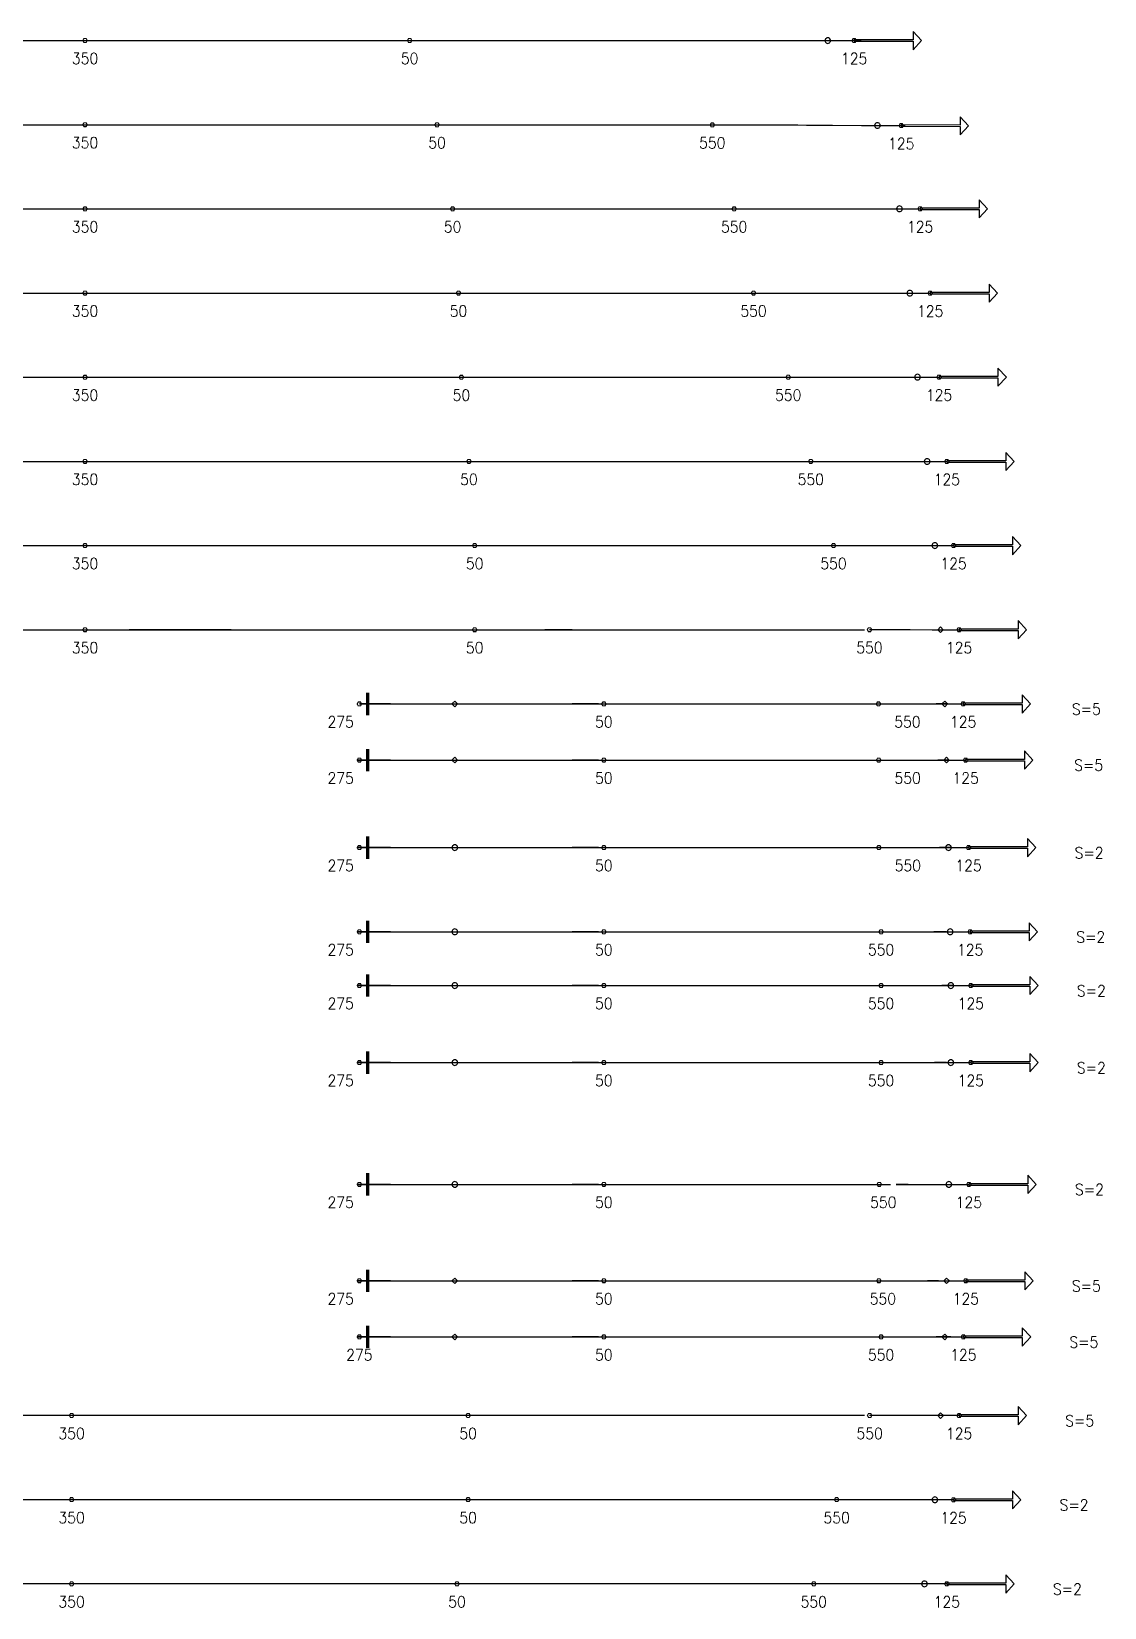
# Model space of a CAD drawing. Header units: millimetres. Extents: x -179076 to 493302, y -18667 to 80932.
# Drawn here: x 324156 to 343281, y 47579 to 75660 of the extents above; entities that cross this region are included whole.
import ezdxf

# ---------------------------------------------------------------- set-up
doc = ezdxf.new("R2010")
doc.units = ezdxf.units.MM
doc.layers.add('Current_plane_Tendon', color=7, linetype='Continuous', true_color=0xab0000)
doc.styles.get("Standard").update_dxf_attribs({"font": 'arial.ttf'})

# ---------------------------------------------------------------- blocks, each defined once
blk = doc.blocks.new('fdsfsdfdsf')
at = {"layer": 'Current_plane_Tendon', "color": 14, "linetype": 'Continuous', "true_color": 0xab0000}
for points, elevation in [([(469526, 334290), (470576, 334290), (470576, 334140), (470726, 334302), (470576, 334464), (470576, 334314), (469526, 334314)], 64), ([(469104, 334302), (469102, 334317), (469095, 334331), (469084, 334342), (469070, 334349), (469054, 334352), (469039, 334349), (469025, 334342), (469014, 334331), (469007, 334317), (469004, 334302), (469007, 334286), (469014, 334273), (469025, 334261), (469039, 334254), (469054, 334252), (469070, 334254), (469084, 334261), (469095, 334273), (469102, 334286), (469104, 334302)], 189), ([(469989, 332789), (469987, 332805), (469980, 332819), (469969, 332830), (469955, 332837), (469939, 332839), (469924, 332837), (469910, 332830), (469899, 332819), (469892, 332805), (469889, 332789), (469892, 332774), (469899, 332760), (469910, 332749), (469924, 332742), (469939, 332739), (469955, 332742), (469969, 332749), (469980, 332760), (469987, 332774), (469989, 332789)], 186), ([(470366, 332775), (471416, 332771), (471415, 332621), (471566, 332782), (471417, 332945), (471416, 332795), (470366, 332799)], 61), ([(470702, 331293), (471752, 331293), (471752, 331143), (471902, 331305), (471752, 331467), (471752, 331317), (470702, 331317)], 59), ([(470383, 331305), (470381, 331320), (470373, 331334), (470362, 331345), (470348, 331352), (470333, 331355), (470318, 331352), (470304, 331345), (470293, 331334), (470285, 331320), (470283, 331305), (470285, 331289), (470293, 331275), (470304, 331264), (470318, 331257), (470333, 331255), (470348, 331257), (470362, 331264), (470373, 331275), (470381, 331289), (470383, 331305)], 184), ([(470881, 329790), (471931, 329790), (471931, 329640), (472081, 329802), (471931, 329964), (471931, 329814), (470881, 329814)], 58), ([(470568, 329802), (470565, 329817), (470558, 329831), (470547, 329842), (470533, 329849), (470518, 329852), (470502, 329849), (470488, 329842), (470477, 329831), (470470, 329817), (470468, 329802), (470470, 329786), (470477, 329772), (470488, 329761), (470502, 329754), (470518, 329752), (470533, 329754), (470547, 329761), (470558, 329772), (470565, 329786), (470568, 329802)], 183), ([(470705, 328306), (470702, 328322), (470695, 328336), (470684, 328347), (470670, 328354), (470655, 328356), (470639, 328354), (470625, 328347), (470614, 328336), (470607, 328322), (470605, 328306), (470607, 328291), (470614, 328277), (470625, 328266), (470639, 328259), (470655, 328256), (470670, 328259), (470684, 328266), (470695, 328277), (470702, 328291), (470705, 328306)], 305), ([(471039, 328294), (472089, 328294), (472089, 328144), (472239, 328306), (472089, 328468), (472089, 328318), (471039, 328318)], 180), ([(471178, 326790), (472228, 326790), (472228, 326640), (472378, 326802), (472228, 326964), (472228, 326814), (471178, 326814)], 58), ([(470875, 326802), (470873, 326817), (470866, 326831), (470855, 326842), (470841, 326849), (470825, 326852), (470810, 326849), (470796, 326842), (470785, 326831), (470778, 326817), (470775, 326802), (470778, 326786), (470785, 326772), (470796, 326761), (470810, 326754), (470825, 326752), (470841, 326754), (470855, 326761), (470866, 326772), (470873, 326786), (470875, 326802)], 183), ([(471016, 325304), (471013, 325319), (471006, 325333), (470995, 325344), (470981, 325351), (470966, 325354), (470950, 325351), (470936, 325344), (470925, 325333), (470918, 325319), (470916, 325304), (470918, 325288), (470925, 325274), (470936, 325263), (470950, 325256), (470966, 325254), (470981, 325256), (470995, 325263), (471006, 325274), (471013, 325288), (471016, 325304)], 182), ([(471297, 325292), (472347, 325292), (472347, 325142), (472497, 325304), (472347, 325466), (472347, 325316), (471297, 325316)], 57), ([(471115, 323805), (471065, 323855), (471015, 323805), (471065, 323755), (471115, 323805)], 305), ([(471397, 323793), (472447, 323793), (472447, 323643), (472597, 323805), (472447, 323967), (472447, 323817), (471397, 323817)], 180), ([(462457, 322482), (462407, 322532), (462357, 322482), (462407, 322432), (462457, 322482)], 180), ([(471190, 322482), (471140, 322532), (471090, 322482), (471140, 322432), (471190, 322482)], 185), ([(471469, 322470), (472519, 322470), (472519, 322320), (472669, 322482), (472519, 322644), (472519, 322494), (471469, 322494)], 60), ([(471513, 321470), (472563, 321470), (472563, 321320), (472713, 321482), (472563, 321644), (472563, 321494), (471513, 321494)], 60), ([(462457, 321482), (462407, 321532), (462357, 321482), (462407, 321432), (462457, 321482)], 180), ([(471222, 321482), (471172, 321532), (471122, 321482), (471172, 321432), (471222, 321482)], 185), ([(462457, 319922), (462454, 319937), (462447, 319951), (462436, 319962), (462422, 319969), (462407, 319972), (462391, 319969), (462378, 319962), (462366, 319951), (462359, 319937), (462357, 319922), (462359, 319906), (462366, 319892), (462378, 319881), (462391, 319874), (462407, 319872), (462422, 319874), (462436, 319881), (462447, 319892), (462454, 319906), (462457, 319922)], 180), ([(471258, 319922), (471256, 319937), (471249, 319951), (471238, 319962), (471224, 319969), (471208, 319972), (471193, 319969), (471179, 319962), (471168, 319951), (471161, 319937), (471158, 319922), (471161, 319906), (471168, 319893), (471179, 319881), (471193, 319874), (471208, 319872), (471224, 319874), (471238, 319881), (471249, 319893), (471256, 319906), (471258, 319922)], 180), ([(471565, 319910), (472615, 319910), (472615, 319760), (472765, 319922), (472615, 320084), (472615, 319934), (471565, 319934)], 55), ([(462457, 318422), (462454, 318437), (462447, 318451), (462436, 318462), (462422, 318469), (462407, 318472), (462391, 318469), (462378, 318462), (462366, 318451), (462359, 318437), (462357, 318422), (462359, 318406), (462366, 318392), (462378, 318381), (462391, 318374), (462407, 318372), (462422, 318374), (462436, 318381), (462447, 318392), (462454, 318406), (462457, 318422)], 180), ([(471287, 318422), (471284, 318437), (471277, 318451), (471266, 318462), (471252, 318469), (471237, 318472), (471221, 318469), (471207, 318462), (471196, 318451), (471189, 318437), (471187, 318422), (471189, 318406), (471196, 318392), (471207, 318381), (471221, 318374), (471237, 318372), (471252, 318374), (471266, 318381), (471277, 318392), (471284, 318406), (471287, 318422)], 180), ([(471594, 318410), (472644, 318410), (472644, 318260), (472794, 318422), (472644, 318584), (472644, 318434), (471594, 318434)], 55), ([(471605, 317452), (472655, 317452), (472655, 317302), (472805, 317464), (472655, 317626), (472655, 317476), (471605, 317476)], 55), ([(462457, 317464), (462454, 317479), (462447, 317493), (462436, 317504), (462422, 317511), (462407, 317514), (462391, 317511), (462378, 317504), (462366, 317493), (462359, 317479), (462357, 317464), (462359, 317448), (462366, 317434), (462378, 317423), (462391, 317416), (462407, 317414), (462422, 317416), (462436, 317423), (462447, 317434), (462454, 317448), (462457, 317464)], 180), ([(471298, 317464), (471296, 317479), (471289, 317493), (471277, 317504), (471264, 317511), (471248, 317514), (471233, 317511), (471219, 317504), (471208, 317493), (471201, 317479), (471198, 317464), (471201, 317448), (471208, 317434), (471219, 317423), (471233, 317416), (471248, 317414), (471264, 317416), (471277, 317423), (471289, 317434), (471296, 317448), (471298, 317464)], 180), ([(471605, 316079), (472655, 316079), (472655, 315929), (472805, 316091), (472655, 316253), (472655, 316103), (471605, 316103)], 55), ([(462457, 316091), (462454, 316106), (462447, 316120), (462436, 316131), (462422, 316138), (462407, 316141), (462391, 316138), (462378, 316131), (462366, 316120), (462359, 316106), (462357, 316091), (462359, 316075), (462366, 316062), (462378, 316050), (462391, 316043), (462407, 316041), (462422, 316043), (462436, 316050), (462447, 316062), (462454, 316075), (462457, 316091)], 180), ([(471298, 316091), (471295, 316106), (471288, 316120), (471277, 316131), (471263, 316138), (471248, 316141), (471232, 316138), (471218, 316131), (471207, 316120), (471200, 316106), (471198, 316091), (471200, 316075), (471207, 316062), (471218, 316050), (471232, 316043), (471248, 316041), (471263, 316043), (471277, 316050), (471288, 316062), (471295, 316075), (471298, 316091)], 180), ([(462457, 313922), (462454, 313937), (462447, 313951), (462436, 313962), (462422, 313969), (462407, 313972), (462391, 313969), (462378, 313962), (462366, 313951), (462359, 313937), (462357, 313922), (462359, 313906), (462366, 313892), (462378, 313881), (462391, 313874), (462407, 313872), (462422, 313874), (462436, 313881), (462447, 313892), (462454, 313906), (462457, 313922)], 180), ([(471264, 313922), (471262, 313937), (471255, 313951), (471244, 313962), (471230, 313969), (471214, 313972), (471199, 313969), (471185, 313962), (471174, 313951), (471167, 313937), (471164, 313922), (471167, 313906), (471174, 313892), (471185, 313881), (471199, 313874), (471214, 313872), (471230, 313874), (471244, 313881), (471255, 313892), (471262, 313906), (471264, 313922)], 183), ([(471571, 313910), (472621, 313910), (472621, 313760), (472771, 313922), (472621, 314084), (472621, 313934), (471571, 313934)], 58), ([(471516, 312191), (472566, 312191), (472566, 312041), (472716, 312203), (472566, 312365), (472566, 312215), (471516, 312215)], 75), ([(462457, 312203), (462407, 312253), (462357, 312203), (462407, 312153), (462457, 312203)], 180), ([(471223, 312203), (471173, 312253), (471123, 312203), (471173, 312153), (471223, 312203)], 200), ([(462457, 311203), (462407, 311253), (462357, 311203), (462407, 311153), (462457, 311203)], 180), ([(471190, 311203), (471140, 311253), (471090, 311203), (471140, 311153), (471190, 311203)], 180), ([(471472, 311191), (472522, 311191), (472522, 311041), (472672, 311203), (472522, 311365), (472522, 311215), (471472, 311215)], 55), ([(471116, 309801), (471066, 309851), (471016, 309801), (471066, 309751), (471116, 309801)], 305), ([(471397, 309789), (472447, 309789), (472447, 309639), (472597, 309801), (472447, 309963), (472447, 309813), (471397, 309813)], 180), ([(471016, 308301), (471014, 308317), (471007, 308331), (470996, 308342), (470982, 308349), (470966, 308351), (470951, 308349), (470937, 308342), (470926, 308331), (470919, 308317), (470916, 308301), (470919, 308286), (470926, 308272), (470937, 308261), (470951, 308254), (470966, 308251), (470982, 308254), (470996, 308261), (471007, 308272), (471014, 308286), (471016, 308301)], 182), ([(471297, 308289), (472347, 308289), (472347, 308139), (472497, 308301), (472347, 308463), (472347, 308313), (471297, 308313)], 57), ([(471178, 306790), (472228, 306790), (472228, 306640), (472378, 306802), (472228, 306964), (472228, 306814), (471178, 306814)], 58), ([(470828, 306802), (470826, 306818), (470819, 306832), (470807, 306843), (470794, 306850), (470778, 306852), (470763, 306850), (470749, 306843), (470738, 306832), (470731, 306818), (470728, 306802), (470731, 306787), (470738, 306773), (470749, 306762), (470763, 306755), (470778, 306752), (470794, 306755), (470807, 306762), (470819, 306773), (470826, 306787), (470828, 306802)], 183)]:
    blk.add_lwpolyline(points, close=True, dxfattribs=dict(at, elevation=elevation))
for points, elevation in [([(455857, 334304, 20, 20, 0), (455837, 334338, 20, 20, 0), (455797, 334338, 20, 20, 0), (455777, 334304, 20, 20, 0), (455797, 334269, 20, 20, 0), (455837, 334269, 20, 20, 0)], 130), ([(461643, 334304, 20, 20, 0), (461623, 334338, 20, 20, 0), (461583, 334338, 20, 20, 0), (461563, 334304, 20, 20, 0), (461583, 334269, 20, 20, 0), (461623, 334269, 20, 20, 0)], -20), ([(469566, 334302, 20, 20, 0), (469546, 334337, 20, 20, 0), (469506, 334337, 20, 20, 0), (469486, 334302, 20, 20, 0), (469506, 334267, 20, 20, 0), (469546, 334267, 20, 20, 0)], 64), ([(455857, 332804, 20, 20, 0), (455837, 332838, 20, 20, 0), (455797, 332838, 20, 20, 0), (455777, 332804, 20, 20, 0), (455797, 332769, 20, 20, 0), (455837, 332769, 20, 20, 0)], 130), ([(462131, 332802, 20, 20, 0), (462111, 332836, 20, 20, 0), (462071, 332836, 20, 20, 0), (462051, 332802, 20, 20, 0), (462071, 332767, 20, 20, 0), (462111, 332767, 20, 20, 0)], -20), ([(467038, 332799, 20, 20, 0), (467018, 332834, 20, 20, 0), (466978, 332834, 20, 20, 0), (466958, 332799, 20, 20, 0), (466978, 332765, 20, 20, 0), (467018, 332765, 20, 20, 0)], 130), ([(470406, 332787, 20, 20, 0), (470386, 332822, 20, 20, 0), (470346, 332822, 20, 20, 0), (470326, 332787, 20, 20, 0), (470346, 332753, 20, 20, 0), (470386, 332753, 20, 20, 0)], 61), ([(455857, 331304, 20, 20, 0), (455837, 331338, 20, 20, 0), (455797, 331338, 20, 20, 0), (455777, 331304, 20, 20, 0), (455797, 331269, 20, 20, 0), (455837, 331269, 20, 20, 0)], 130), ([(462409, 331304, 20, 20, 0), (462389, 331338, 20, 20, 0), (462349, 331338, 20, 20, 0), (462329, 331304, 20, 20, 0), (462349, 331269, 20, 20, 0), (462389, 331269, 20, 20, 0)], -20), ([(467427, 331304, 20, 20, 0), (467407, 331338, 20, 20, 0), (467367, 331338, 20, 20, 0), (467347, 331304, 20, 20, 0), (467367, 331269, 20, 20, 0), (467407, 331269, 20, 20, 0)], 134), ([(470742, 331305, 20, 20, 0), (470722, 331339, 20, 20, 0), (470682, 331339, 20, 20, 0), (470662, 331305, 20, 20, 0), (470682, 331270, 20, 20, 0), (470722, 331270, 20, 20, 0)], 59), ([(455857, 329804, 20, 20, 0), (455837, 329838, 20, 20, 0), (455797, 329838, 20, 20, 0), (455777, 329804, 20, 20, 0), (455797, 329769, 20, 20, 0), (455837, 329769, 20, 20, 0)], 130), ([(462514, 329804, 20, 20, 0), (462494, 329838, 20, 20, 0), (462454, 329838, 20, 20, 0), (462434, 329804, 20, 20, 0), (462454, 329769, 20, 20, 0), (462494, 329769, 20, 20, 0)], -20), ([(467772, 329804, 20, 20, 0), (467752, 329838, 20, 20, 0), (467712, 329838, 20, 20, 0), (467692, 329804, 20, 20, 0), (467712, 329769, 20, 20, 0), (467752, 329769, 20, 20, 0)], 133), ([(470921, 329802, 20, 20, 0), (470901, 329836, 20, 20, 0), (470861, 329836, 20, 20, 0), (470841, 329802, 20, 20, 0), (470861, 329767, 20, 20, 0), (470901, 329767, 20, 20, 0)], 58), ([(455857, 328304, 20, 20, 0), (455837, 328338, 20, 20, 0), (455797, 328338, 20, 20, 0), (455777, 328304, 20, 20, 0), (455797, 328269, 20, 20, 0), (455837, 328269, 20, 20, 0)], 130), ([(462565, 328304, 20, 20, 0), (462545, 328338, 20, 20, 0), (462505, 328338, 20, 20, 0), (462485, 328304, 20, 20, 0), (462505, 328269, 20, 20, 0), (462545, 328269, 20, 20, 0)], -20), ([(468391, 328305, 20, 20, 0), (468371, 328339, 20, 20, 0), (468331, 328339, 20, 20, 0), (468311, 328305, 20, 20, 0), (468331, 328270, 20, 20, 0), (468371, 328270, 20, 20, 0)], 255), ([(471079, 328306, 20, 20, 0), (471059, 328341, 20, 20, 0), (471019, 328341, 20, 20, 0), (470999, 328306, 20, 20, 0), (471019, 328272, 20, 20, 0), (471059, 328272, 20, 20, 0)], 180), ([(455857, 326804, 20, 20, 0), (455837, 326838, 20, 20, 0), (455797, 326838, 20, 20, 0), (455777, 326804, 20, 20, 0), (455797, 326769, 20, 20, 0), (455837, 326769, 20, 20, 0)], 130), ([(462700, 326804, 20, 20, 0), (462680, 326838, 20, 20, 0), (462640, 326838, 20, 20, 0), (462620, 326804, 20, 20, 0), (462640, 326769, 20, 20, 0), (462680, 326769, 20, 20, 0)], -20), ([(468793, 326804, 20, 20, 0), (468773, 326838, 20, 20, 0), (468733, 326838, 20, 20, 0), (468713, 326804, 20, 20, 0), (468733, 326769, 20, 20, 0), (468773, 326769, 20, 20, 0)], 133), ([(471218, 326802, 20, 20, 0), (471198, 326836, 20, 20, 0), (471158, 326836, 20, 20, 0), (471138, 326802, 20, 20, 0), (471158, 326767, 20, 20, 0), (471198, 326767, 20, 20, 0)], 58), ([(455857, 325304, 20, 20, 0), (455837, 325338, 20, 20, 0), (455797, 325338, 20, 20, 0), (455777, 325304, 20, 20, 0), (455797, 325269, 20, 20, 0), (455837, 325269, 20, 20, 0)], 130), ([(462802, 325304, 20, 20, 0), (462782, 325338, 20, 20, 0), (462742, 325338, 20, 20, 0), (462722, 325304, 20, 20, 0), (462742, 325269, 20, 20, 0), (462782, 325269, 20, 20, 0)], -20), ([(469198, 325304, 20, 20, 0), (469178, 325338, 20, 20, 0), (469138, 325338, 20, 20, 0), (469118, 325304, 20, 20, 0), (469138, 325269, 20, 20, 0), (469178, 325269, 20, 20, 0)], 132), ([(471337, 325304, 20, 20, 0), (471317, 325338, 20, 20, 0), (471277, 325338, 20, 20, 0), (471257, 325304, 20, 20, 0), (471277, 325269, 20, 20, 0), (471317, 325269, 20, 20, 0)], 57), ([(455857, 323804, 20, 20, 0), (455837, 323838, 20, 20, 0), (455797, 323838, 20, 20, 0), (455777, 323804, 20, 20, 0), (455797, 323769, 20, 20, 0), (455837, 323769, 20, 20, 0)], 130), ([(462802, 323804, 20, 20, 0), (462782, 323838, 20, 20, 0), (462742, 323838, 20, 20, 0), (462722, 323804, 20, 20, 0), (462742, 323769, 20, 20, 0), (462782, 323769, 20, 20, 0)], -20), ([(469839, 323806, 20, 20, 0), (469819, 323840, 20, 20, 0), (469779, 323840, 20, 20, 0), (469759, 323806, 20, 20, 0), (469779, 323771, 20, 20, 0), (469819, 323771, 20, 20, 0)], 255), ([(471437, 323805, 20, 20, 0), (471417, 323840, 20, 20, 0), (471377, 323840, 20, 20, 0), (471357, 323805, 20, 20, 0), (471377, 323771, 20, 20, 0), (471417, 323771, 20, 20, 0)], 180), ([(460747, 322482, 20, 20, 0), (460727, 322517, 20, 20, 0), (460687, 322517, 20, 20, 0), (460667, 322482, 20, 20, 0), (460687, 322447, 20, 20, 0), (460727, 322447, 20, 20, 0)], 55), ([(465105, 322482, 20, 20, 0), (465085, 322517, 20, 20, 0), (465045, 322517, 20, 20, 0), (465025, 322482, 20, 20, 0), (465045, 322447, 20, 20, 0), (465085, 322447, 20, 20, 0)], -170), ([(469999, 322482, 20, 20, 0), (469979, 322517, 20, 20, 0), (469939, 322517, 20, 20, 0), (469919, 322482, 20, 20, 0), (469939, 322447, 20, 20, 0), (469979, 322447, 20, 20, 0)], 135), ([(471509, 322482, 20, 20, 0), (471489, 322517, 20, 20, 0), (471449, 322517, 20, 20, 0), (471429, 322482, 20, 20, 0), (471449, 322447, 20, 20, 0), (471489, 322447, 20, 20, 0)], 60), ([(460747, 321482, 20, 20, 0), (460727, 321517, 20, 20, 0), (460687, 321517, 20, 20, 0), (460667, 321482, 20, 20, 0), (460687, 321447, 20, 20, 0), (460727, 321447, 20, 20, 0)], 55), ([(465105, 321482, 20, 20, 0), (465085, 321517, 20, 20, 0), (465045, 321517, 20, 20, 0), (465025, 321482, 20, 20, 0), (465045, 321447, 20, 20, 0), (465085, 321447, 20, 20, 0)], -20), ([(470003, 321482, 20, 20, 0), (469983, 321517, 20, 20, 0), (469943, 321517, 20, 20, 0), (469923, 321482, 20, 20, 0), (469943, 321447, 20, 20, 0), (469983, 321447, 20, 20, 0)], 135), ([(471553, 321482, 20, 20, 0), (471533, 321517, 20, 20, 0), (471493, 321517, 20, 20, 0), (471473, 321482, 20, 20, 0), (471493, 321447, 20, 20, 0), (471533, 321447, 20, 20, 0)], 60), ([(460747, 319922, 20, 20, 0), (460727, 319956, 20, 20, 0), (460687, 319956, 20, 20, 0), (460667, 319922, 20, 20, 0), (460687, 319887, 20, 20, 0), (460727, 319887, 20, 20, 0)], 55), ([(465105, 319922, 20, 20, 0), (465085, 319956, 20, 20, 0), (465045, 319956, 20, 20, 0), (465025, 319922, 20, 20, 0), (465045, 319887, 20, 20, 0), (465085, 319887, 20, 20, 0)], -20), ([(470006, 319922, 20, 20, 0), (469986, 319957, 20, 20, 0), (469946, 319957, 20, 20, 0), (469926, 319922, 20, 20, 0), (469946, 319887, 20, 20, 0), (469986, 319887, 20, 20, 0)], 130), ([(471605, 319922, 20, 20, 0), (471585, 319957, 20, 20, 0), (471545, 319957, 20, 20, 0), (471525, 319922, 20, 20, 0), (471545, 319887, 20, 20, 0), (471585, 319887, 20, 20, 0)], 55), ([(460747, 318422, 20, 20, 0), (460727, 318456, 20, 20, 0), (460687, 318456, 20, 20, 0), (460667, 318422, 20, 20, 0), (460687, 318387, 20, 20, 0), (460727, 318387, 20, 20, 0)], 55), ([(465105, 318422, 20, 20, 0), (465085, 318456, 20, 20, 0), (465045, 318456, 20, 20, 0), (465025, 318422, 20, 20, 0), (465045, 318387, 20, 20, 0), (465085, 318387, 20, 20, 0)], -20), ([(470046, 318422, 20, 20, 0), (470026, 318456, 20, 20, 0), (469986, 318456, 20, 20, 0), (469966, 318422, 20, 20, 0), (469986, 318387, 20, 20, 0), (470026, 318387, 20, 20, 0)], 130), ([(471634, 318422, 20, 20, 0), (471614, 318456, 20, 20, 0), (471574, 318456, 20, 20, 0), (471554, 318422, 20, 20, 0), (471574, 318387, 20, 20, 0), (471614, 318387, 20, 20, 0)], 55), ([(460747, 317464, 20, 20, 0), (460727, 317498, 20, 20, 0), (460687, 317498, 20, 20, 0), (460667, 317464, 20, 20, 0), (460687, 317429, 20, 20, 0), (460727, 317429, 20, 20, 0)], 55), ([(465105, 317464, 20, 20, 0), (465085, 317498, 20, 20, 0), (465045, 317498, 20, 20, 0), (465025, 317464, 20, 20, 0), (465045, 317429, 20, 20, 0), (465085, 317429, 20, 20, 0)], -20), ([(470046, 317464, 20, 20, 0), (470026, 317498, 20, 20, 0), (469986, 317498, 20, 20, 0), (469966, 317464, 20, 20, 0), (469986, 317429, 20, 20, 0), (470026, 317429, 20, 20, 0)], 130), ([(471645, 317464, 20, 20, 0), (471625, 317498, 20, 20, 0), (471585, 317498, 20, 20, 0), (471565, 317464, 20, 20, 0), (471585, 317429, 20, 20, 0), (471625, 317429, 20, 20, 0)], 55), ([(460747, 316091, 20, 20, 0), (460727, 316126, 20, 20, 0), (460687, 316126, 20, 20, 0), (460667, 316091, 20, 20, 0), (460687, 316056, 20, 20, 0), (460727, 316056, 20, 20, 0)], 55), ([(465105, 316091, 20, 20, 0), (465085, 316126, 20, 20, 0), (465045, 316126, 20, 20, 0), (465025, 316091, 20, 20, 0), (465045, 316056, 20, 20, 0), (465085, 316056, 20, 20, 0)], -20), ([(470046, 316091, 20, 20, 0), (470026, 316126, 20, 20, 0), (469986, 316126, 20, 20, 0), (469966, 316091, 20, 20, 0), (469986, 316056, 20, 20, 0), (470026, 316056, 20, 20, 0)], 130), ([(471645, 316091, 20, 20, 0), (471625, 316126, 20, 20, 0), (471585, 316126, 20, 20, 0), (471565, 316091, 20, 20, 0), (471585, 316056, 20, 20, 0), (471625, 316056, 20, 20, 0)], 55), ([(460747, 313922, 20, 20, 0), (460727, 313956, 20, 20, 0), (460687, 313956, 20, 20, 0), (460667, 313922, 20, 20, 0), (460687, 313887, 20, 20, 0), (460727, 313887, 20, 20, 0)], 55), ([(465105, 313922, 20, 20, 0), (465085, 313956, 20, 20, 0), (465045, 313956, 20, 20, 0), (465025, 313922, 20, 20, 0), (465045, 313887, 20, 20, 0), (465085, 313887, 20, 20, 0)], -20), ([(470013, 313922, 20, 20, 0), (469993, 313956, 20, 20, 0), (469953, 313956, 20, 20, 0), (469933, 313922, 20, 20, 0), (469953, 313887, 20, 20, 0), (469993, 313887, 20, 20, 0)], 133), ([(471611, 313922, 20, 20, 0), (471591, 313956, 20, 20, 0), (471551, 313956, 20, 20, 0), (471531, 313922, 20, 20, 0), (471551, 313887, 20, 20, 0), (471591, 313887, 20, 20, 0)], 58), ([(460747, 312203, 20, 20, 0), (460727, 312238, 20, 20, 0), (460687, 312238, 20, 20, 0), (460667, 312203, 20, 20, 0), (460687, 312169, 20, 20, 0), (460727, 312169, 20, 20, 0)], 55), ([(465105, 312203, 20, 20, 0), (465085, 312238, 20, 20, 0), (465045, 312238, 20, 20, 0), (465025, 312203, 20, 20, 0), (465045, 312169, 20, 20, 0), (465085, 312169, 20, 20, 0)], -20), ([(470006, 312203, 20, 20, 0), (469986, 312238, 20, 20, 0), (469946, 312238, 20, 20, 0), (469926, 312203, 20, 20, 0), (469946, 312169, 20, 20, 0), (469986, 312169, 20, 20, 0)], 150), ([(471556, 312203, 20, 20, 0), (471536, 312238, 20, 20, 0), (471496, 312238, 20, 20, 0), (471476, 312203, 20, 20, 0), (471496, 312169, 20, 20, 0), (471536, 312169, 20, 20, 0)], 75), ([(460747, 311203, 20, 20, 0), (460727, 311238, 20, 20, 0), (460687, 311238, 20, 20, 0), (460667, 311203, 20, 20, 0), (460687, 311169, 20, 20, 0), (460727, 311169, 20, 20, 0)], 55), ([(465105, 311203, 20, 20, 0), (465085, 311238, 20, 20, 0), (465045, 311238, 20, 20, 0), (465025, 311203, 20, 20, 0), (465045, 311169, 20, 20, 0), (465085, 311169, 20, 20, 0)], -20), ([(470046, 311203, 20, 20, 0), (470026, 311238, 20, 20, 0), (469986, 311238, 20, 20, 0), (469966, 311203, 20, 20, 0), (469986, 311169, 20, 20, 0), (470026, 311169, 20, 20, 0)], 130), ([(471512, 311203, 20, 20, 0), (471492, 311238, 20, 20, 0), (471452, 311238, 20, 20, 0), (471432, 311203, 20, 20, 0), (471452, 311169, 20, 20, 0), (471492, 311169, 20, 20, 0)], 55), ([(455618, 309803, 20, 20, 0), (455598, 309838, 20, 20, 0), (455558, 309838, 20, 20, 0), (455538, 309803, 20, 20, 0), (455558, 309769, 20, 20, 0), (455598, 309769, 20, 20, 0)], 130), ([(462685, 309803, 20, 20, 0), (462665, 309838, 20, 20, 0), (462625, 309838, 20, 20, 0), (462605, 309803, 20, 20, 0), (462625, 309769, 20, 20, 0), (462665, 309769, 20, 20, 0)], -20), ([(469842, 309803, 20, 20, 0), (469822, 309838, 20, 20, 0), (469782, 309838, 20, 20, 0), (469762, 309803, 20, 20, 0), (469782, 309769, 20, 20, 0), (469822, 309769, 20, 20, 0)], 255), ([(471437, 309801, 20, 20, 0), (471417, 309836, 20, 20, 0), (471377, 309836, 20, 20, 0), (471357, 309801, 20, 20, 0), (471377, 309767, 20, 20, 0), (471417, 309767, 20, 20, 0)], 180), ([(455618, 308303, 20, 20, 0), (455598, 308338, 20, 20, 0), (455558, 308338, 20, 20, 0), (455538, 308303, 20, 20, 0), (455558, 308269, 20, 20, 0), (455598, 308269, 20, 20, 0)], 130), ([(462685, 308303, 20, 20, 0), (462665, 308338, 20, 20, 0), (462625, 308338, 20, 20, 0), (462605, 308303, 20, 20, 0), (462625, 308269, 20, 20, 0), (462665, 308269, 20, 20, 0)], -20), ([(469254, 308303, 20, 20, 0), (469234, 308338, 20, 20, 0), (469194, 308338, 20, 20, 0), (469174, 308303, 20, 20, 0), (469194, 308269, 20, 20, 0), (469234, 308269, 20, 20, 0)], 132), ([(471337, 308301, 20, 20, 0), (471317, 308336, 20, 20, 0), (471277, 308336, 20, 20, 0), (471257, 308301, 20, 20, 0), (471277, 308266, 20, 20, 0), (471317, 308266, 20, 20, 0)], 57), ([(455618, 306803, 20, 20, 0), (455598, 306838, 20, 20, 0), (455558, 306838, 20, 20, 0), (455538, 306803, 20, 20, 0), (455558, 306769, 20, 20, 0), (455598, 306769, 20, 20, 0)], 130), ([(462487, 306803, 20, 20, 0), (462467, 306838, 20, 20, 0), (462427, 306838, 20, 20, 0), (462407, 306803, 20, 20, 0), (462427, 306769, 20, 20, 0), (462467, 306769, 20, 20, 0)], -20), ([(468846, 306803, 20, 20, 0), (468826, 306838, 20, 20, 0), (468786, 306838, 20, 20, 0), (468766, 306803, 20, 20, 0), (468786, 306769, 20, 20, 0), (468826, 306769, 20, 20, 0)], 133), ([(471218, 306802, 20, 20, 0), (471198, 306837, 20, 20, 0), (471158, 306837, 20, 20, 0), (471138, 306802, 20, 20, 0), (471158, 306768, 20, 20, 0), (471198, 306768, 20, 20, 0)], 58)]:
    blk.add_lwpolyline(points, format="xyseb", close=True, dxfattribs=dict(at, elevation=elevation))
at = {"layer": 'Current_plane_Tendon', "color": 14, "linetype": 'Continuous', "true_color": 0xab0000, "elevation": -116}
for points in [[(460857, 322682, 60, 60, 0), (460857, 322282, 60, 60, 0)], [(460857, 321682, 60, 60, 0), (460857, 321282, 60, 60, 0)], [(460857, 320122, 60, 60, 0), (460857, 319722, 60, 60, 0)], [(460857, 318622, 60, 60, 0), (460857, 318222, 60, 60, 0)], [(460857, 317664, 60, 60, 0), (460857, 317264, 60, 60, 0)], [(460857, 316291, 60, 60, 0), (460857, 315891, 60, 60, 0)], [(460857, 314122, 60, 60, 0), (460857, 313722, 60, 60, 0)], [(460857, 312403, 60, 60, 0), (460857, 312003, 60, 60, 0)], [(460857, 311403, 60, 60, 0), (460857, 311003, 60, 60, 0)]]:
    blk.add_lwpolyline(points, format="xyseb", dxfattribs=at)
at = {"layer": 'Current_plane_Tendon', "color": 14, "linetype": 'Continuous', "true_color": 0xab0000}
for points in [[(446782, 334304, 130), (447347, 334304, 125), (447911, 334304, 111), (448476, 334304, 88), (449041, 334304, 55), (449605, 334304, 22), (450170, 334304, -1), (450735, 334304, -15), (451300, 334304, -20), (451864, 334304, -15), (452429, 334304, -1), (452994, 334304, 22), (453558, 334304, 55), (454123, 334304, 88), (454688, 334304, 111), (455252, 334304, 125), (455817, 334304, 130)], [(455817, 334304, 130), (456540, 334304, 125), (457264, 334304, 111), (457987, 334304, 88), (458710, 334304, 55), (459433, 334304, 22), (460157, 334304, -1), (460880, 334304, -15), (461603, 334304, -20), (462327, 334304, -15), (463050, 334304, -1), (463773, 334304, 22), (464496, 334304, 55), (465220, 334304, 88), (465943, 334304, 111), (466666, 334304, 125), (467389, 334304, 130)], [(467389, 334304, 130), (467561, 334304, 129), (467732, 334304, 128), (467903, 334304, 124), (468449, 334302, 236), (468620, 334302, 230), (468792, 334302, 223), (468963, 334302, 215), (469134, 334302, 206), (469306, 334302, 195), (469477, 334302, 184), (469648, 334302, 171)], [(446782, 332804, 130), (447347, 332804, 125), (447911, 332804, 111), (448476, 332804, 88), (449041, 332804, 55), (449605, 332804, 22), (450170, 332804, -1), (450735, 332804, -15), (451300, 332804, -20), (451864, 332804, -15), (452429, 332804, -1), (452994, 332804, 22), (453558, 332804, 55), (454123, 332804, 88), (454688, 332804, 111), (455252, 332804, 125), (455817, 332804, 130)], [(455817, 332804, 130), (456601, 332803, 125), (457386, 332803, 111), (458170, 332803, 88), (458954, 332803, 55), (459738, 332802, 22), (460523, 332802, -1), (461307, 332802, -15), (462091, 332802, -20), (462875, 332801, -15), (463660, 332801, -1), (464444, 332801, 22), (465228, 332800, 55), (466012, 332800, 88), (466797, 332800, 111), (467581, 332800, 125), (468365, 332799, 130)], [(468365, 332799, 130), (468520, 332799, 129), (468676, 332798, 128), (468831, 332797, 124), (468986, 332797, 120), (469141, 332796, 115), (469659, 332790, 227), (469814, 332790, 219), (469969, 332789, 210), (470124, 332788, 199), (470280, 332788, 187), (470435, 332787, 174)], [(446782, 331304, 130), (447347, 331304, 125), (447911, 331304, 111), (448476, 331304, 88), (449041, 331304, 55), (449605, 331304, 22), (450170, 331304, -1), (450735, 331304, -15), (451300, 331304, -20), (451864, 331304, -15), (452429, 331304, -1), (452994, 331304, 22), (453558, 331304, 55), (454123, 331304, 88), (454688, 331304, 111), (455252, 331304, 125), (455817, 331304, 130)], [(455817, 331304, 130), (456636, 331304, 125), (457455, 331304, 111), (458274, 331304, 88), (459093, 331304, 55), (459912, 331304, 22), (460731, 331304, -1), (461550, 331304, -15), (462369, 331304, -20), (463188, 331304, -15), (464008, 331304, -1), (464827, 331304, 22), (465646, 331304, 55), (466465, 331304, 88), (467284, 331304, 111), (468103, 331304, 125), (468922, 331304, 130)], [(468876, 331304, 134), (469010, 331304, 134), (469144, 331304, 132), (469279, 331304, 129), (469762, 331305, 245), (469896, 331305, 240), (470031, 331305, 233), (470165, 331305, 225), (470299, 331305, 215), (470434, 331305, 205), (470568, 331305, 193), (470702, 331305, 180)], [(446782, 329804, 130), (447347, 329804, 125), (447911, 329804, 111), (448476, 329804, 88), (449041, 329804, 55), (449605, 329804, 22), (450170, 329804, -1), (450735, 329804, -15), (451300, 329804, -20), (451864, 329804, -15), (452429, 329804, -1), (452994, 329804, 22), (453558, 329804, 55), (454123, 329804, 88), (454688, 329804, 111), (455252, 329804, 125), (455817, 329804, 130)], [(455817, 329804, 130), (456649, 329804, 125), (457481, 329804, 111), (458314, 329804, 88), (459146, 329804, 55), (459978, 329804, 22), (460810, 329804, -1), (461642, 329804, -15), (462474, 329804, -20), (463307, 329804, -15), (464139, 329804, -1), (464971, 329804, 22), (465803, 329804, 55), (466635, 329804, 88), (467467, 329804, 111), (468300, 329804, 125), (469132, 329804, 130)], [(469099, 329804, 133), (469231, 329804, 133), (469363, 329804, 131), (469495, 329804, 128), (469627, 329804, 123), (470089, 329802, 240), (470221, 329802, 233), (470353, 329802, 225), (470485, 329802, 215), (470617, 329802, 205), (470749, 329802, 193), (470881, 329802, 180)], [(446782, 328304, 130), (447347, 328304, 125), (447911, 328304, 111), (448476, 328304, 88), (449041, 328304, 55), (449605, 328304, 22), (450170, 328304, -1), (450735, 328304, -15), (451300, 328304, -20), (451864, 328304, -15), (452429, 328304, -1), (452994, 328304, 22), (453558, 328304, 55), (454123, 328304, 88), (454688, 328304, 111), (455252, 328304, 125), (455817, 328304, 130)], [(455817, 328304, 130), (456656, 328304, 125), (457494, 328304, 111), (458332, 328304, 88), (459171, 328304, 55), (460009, 328304, 22), (460848, 328304, -1), (461686, 328304, -15), (462525, 328304, -20), (463363, 328304, -15), (464202, 328304, -1), (465040, 328304, 22), (465879, 328304, 55), (466717, 328304, 88), (467555, 328304, 111), (468394, 328304, 125), (469232, 328304, 130)], [(469191, 328305, 255), (469330, 328305, 254), (469470, 328305, 253), (469610, 328305, 249), (469749, 328305, 245), (469889, 328305, 240), (470029, 328305, 233), (470480, 328306, 225), (470620, 328306, 215), (470759, 328306, 205), (470899, 328306, 193), (471039, 328306, 180)], [(446782, 326804, 130), (447347, 326804, 125), (447911, 326804, 111), (448476, 326804, 88), (449041, 326804, 55), (449605, 326804, 22), (450170, 326804, -1), (450735, 326804, -15), (451300, 326804, -20), (451864, 326804, -15), (452429, 326804, -1), (452994, 326804, 22), (453558, 326804, 55), (454123, 326804, 88), (454688, 326804, 111), (455252, 326804, 125), (455817, 326804, 130)], [(455817, 326804, 130), (456673, 326804, 125), (457528, 326804, 111), (458383, 326804, 88), (459239, 326804, 55), (460094, 326804, 22), (460950, 326804, -1), (461805, 326804, -15), (462660, 326804, -20), (463516, 326804, -15), (464371, 326804, -1), (465227, 326804, 22), (466082, 326804, 55), (466938, 326804, 88), (467793, 326804, 111), (468648, 326804, 125), (469504, 326804, 130)], [(469471, 326804, 133), (469599, 326804, 133), (469727, 326804, 131), (469856, 326804, 128), (469984, 326804, 123), (470112, 326804, 118), (470240, 326804, 111), (470665, 326802, 225), (470793, 326802, 215), (470922, 326802, 205), (471050, 326802, 193), (471178, 326802, 180)], [(446782, 325304, 130), (447347, 325304, 125), (447911, 325304, 111), (448476, 325304, 88), (449041, 325304, 55), (449605, 325304, 22), (450170, 325304, -1), (450735, 325304, -15), (451300, 325304, -20), (451864, 325304, -15), (452429, 325304, -1), (452994, 325304, 22), (453558, 325304, 55), (454123, 325304, 88), (454688, 325304, 111), (455252, 325304, 125), (455817, 325304, 130)], [(455817, 325304, 130), (456685, 325304, 125), (457553, 325304, 111), (458422, 325304, 88), (459290, 325304, 55), (460158, 325304, 22), (461026, 325304, -1), (461894, 325304, -15), (462762, 325304, -20), (463631, 325304, -15), (464499, 325304, -1), (465367, 325304, 22), (466235, 325304, 55), (467103, 325304, 88), (467972, 325304, 111), (468840, 325304, 125), (469708, 325304, 130)], [(469688, 325304, 132), (469809, 325304, 132), (469929, 325304, 130), (470050, 325304, 127), (470170, 325304, 122), (470574, 325304, 240), (470695, 325304, 233), (470815, 325304, 225), (470936, 325304, 215), (471056, 325304, 205), (471177, 325304, 193), (471297, 325304, 180)], [(446782, 323804, 130), (447347, 323804, 121), (447911, 323804, 92), (448476, 323804, 46), (449041, 323804, -20), (449605, 323804, -86), (450170, 323804, -132), (450735, 323804, -161), (451300, 323804, -170), (451864, 323804, -161), (452429, 323804, -132), (452994, 323804, -86), (453558, 323804, -20), (454123, 323804, 46), (454688, 323804, 92), (455252, 323804, 121), (455817, 323804, 130)], [(455817, 323804, 130), (456685, 323804, 125), (457553, 323804, 111), (458422, 323804, 88), (456603, 323804, 55), (457471, 323804, 22), (458339, 323804, -1), (461894, 323804, -15), (462762, 323804, -20), (463631, 323804, -15), (464499, 323804, -1), (464010, 323804, 22), (464878, 323804, 55), (465747, 323804, 88), (467972, 323804, 111), (468840, 323804, 125), (469708, 323804, 130)], [(469799, 323806, 255), (469919, 323806, 254), (470040, 323806, 253), (470160, 323806, 249), (470281, 323806, 245), (470401, 323806, 240), (470522, 323806, 233), (470915, 323805, 225), (471035, 323805, 215), (471156, 323805, 205), (471276, 323805, 193), (471397, 323805, 180)], [(460707, 322482, -116), (461262, 322482, -127), (460707, 322482, -116), (461630, 322482, -351), (462518, 322482, -401), (463193, 322482, -141), (464082, 322482, -163), (464970, 322482, -170), (464502, 322482, -160), (465390, 322482, -132), (466279, 322482, -84), (468524, 322482, -16), (469412, 322482, 70), (469967, 322482, 115), (470523, 322482, 130)], [(470475, 322482, 135), (470595, 322482, 135), (470714, 322482, 133), (470834, 322482, 130), (470953, 322482, 125), (471073, 322482, 120), (471193, 322482, 113), (470990, 322482, 137), (471110, 322482, 128), (471230, 322482, 117), (471349, 322482, 105), (471469, 322482, 92)], [(460707, 321482, -116), (461262, 321482, -120), (460667, 321482, -230)], [(460667, 321482, -260), (461630, 321482, -278), (462518, 321482, -295), (463193, 321482, -10), (464082, 321482, -18), (464970, 321482, -20), (464502, 321482, -15), (465390, 321482, -1), (466279, 321482, 23), (468524, 321482, 57), (469412, 321482, 100), (469967, 321482, 122), (470523, 321482, 130)], [(470479, 321482, 135), (470603, 321482, 134), (470727, 321482, 132), (470851, 321482, 129), (470975, 321482, 125), (471099, 321482, 119), (471222, 321482, 112), (471017, 321482, 136), (471141, 321482, 127), (471265, 321482, 116), (471389, 321482, 104), (471513, 321482, 91)], [(460707, 319922, -116), (461262, 319922, -120), (460667, 319922, -230)], [(460667, 319922, -260), (461630, 319922, -278), (462518, 319922, -295), (463193, 319922, -10), (464082, 319922, -18), (464970, 319922, -20), (464502, 319922, -15), (465390, 319922, -1), (466279, 319922, 23), (468524, 319922, 57), (469412, 319922, 100), (469967, 319922, 122), (470523, 319922, 130)], [(470483, 319922, 130), (470612, 319922, 129), (470742, 319922, 128), (470872, 319922, 124), (471002, 319922, 120), (471132, 319922, 115), (471262, 319922, 108), (471046, 319922, 131), (471176, 319922, 122), (471306, 319922, 112), (471435, 319922, 100), (471565, 319922, 87)], [(460707, 318422, -116), (461262, 318422, -120), (460667, 318422, -230)], [(460667, 318422, -260), (461630, 318422, -278), (462518, 318422, -295), (463193, 318422, -10), (464082, 318422, -18), (464970, 318422, -20), (464502, 318422, -15), (465390, 318422, -1), (466279, 318422, 23), (468524, 318422, 57), (469412, 318422, 100), (469967, 318422, 122), (470523, 318422, 130)], [(470523, 318422, 130), (470652, 318422, 129), (470782, 318422, 128), (470912, 318422, 124), (471042, 318422, 120), (471172, 318422, 115), (470945, 318422, 233), (471074, 318422, 225), (471204, 318422, 215), (471334, 318422, 205), (471464, 318422, 193), (471594, 318422, 180)], [(460707, 317464, -116), (461262, 317464, -120), (460667, 317464, -230)], [(460667, 317464, -260), (461630, 317464, -278), (462518, 317464, -295), (463193, 317464, -10), (464082, 317464, -18), (464970, 317464, -20), (464502, 317464, -15), (465390, 317464, -1), (466279, 317464, 23), (468524, 317464, 57), (469412, 317464, 100), (469967, 317464, 122), (470523, 317464, 130)], [(470523, 317464, 130), (470652, 317464, 129), (470782, 317464, 128), (470912, 317464, 124), (471042, 317464, 120), (471172, 317464, 115), (471302, 317464, 108), (471086, 317464, 131), (471216, 317464, 122), (471345, 317464, 112), (471475, 317464, 100), (471605, 317464, 87)], [(460707, 316091, -116), (461262, 316091, -120), (460667, 316091, -230)], [(460667, 316091, -260), (461630, 316091, -278), (462518, 316091, -295), (463193, 316091, -10), (464082, 316091, -18), (464970, 316091, -20), (464502, 316091, -15), (465390, 316091, -1), (466279, 316091, 23), (468524, 316091, 57), (469412, 316091, 100), (469967, 316091, 122), (470523, 316091, 130)], [(470523, 316091, 130), (470652, 316091, 129), (470782, 316091, 128), (470912, 316091, 124), (471042, 316091, 120), (471172, 316091, 115), (470956, 316091, 139), (471085, 316091, 131), (471215, 316091, 122), (471345, 316091, 112), (471475, 316091, 100), (471605, 316091, 87)], [(460707, 313922, -116), (461262, 313922, -120), (460667, 313922, -230)], [(460667, 313922, -260), (461630, 313922, -278), (462518, 313922, -295), (463193, 313922, -10), (464082, 313922, -18), (464970, 313922, -20), (464502, 313922, -15), (465390, 313922, -1), (466279, 313922, 23), (468524, 313922, 57), (469412, 313922, 100), (469967, 313922, 122), (470176, 313922, 162)], [(470489, 313922, 133), (470273, 313922, 165), (470403, 313922, 163), (470533, 313922, 160), (470663, 313922, 155), (470792, 313922, 150), (470922, 313922, 143), (471052, 313922, 135), (471182, 313922, 125), (471312, 313922, 115), (471442, 313922, 103), (471571, 313922, 90)], [(460707, 312203, -116), (461262, 312203, -120), (460667, 312203, -230)], [(460667, 312203, -260), (461630, 312203, -278), (462518, 312203, -295), (463193, 312203, -10), (464082, 312203, -18), (464970, 312203, -20), (464502, 312203, -15), (465390, 312203, -1), (466279, 312203, 23), (468524, 312203, 57), (469412, 312203, 100), (469967, 312203, 122), (470523, 312203, 130)], [(470483, 312203, 150), (470620, 312203, 149), (470757, 312203, 147), (470894, 312203, 143), (471031, 312203, 138), (470831, 312203, 163), (470968, 312203, 155), (471105, 312203, 145), (471242, 312203, 134), (471379, 312203, 121), (471516, 312203, 107)], [(460707, 311203, -116), (461262, 311203, -120), (460667, 311203, -230)], [(460667, 311203, -260), (461630, 311203, -278), (462518, 311203, -295), (463193, 311203, -10), (464082, 311203, -18), (464970, 311203, -20), (464502, 311203, -15), (465390, 311203, -1), (466279, 311203, 23), (468524, 311203, 57), (469412, 311203, 100), (469967, 311203, 122), (470523, 311203, 130)], [(470523, 311203, 130), (470644, 311203, 129), (470764, 311203, 128), (470885, 311203, 124), (471006, 311203, 120), (471127, 311203, 115), (471248, 311203, 108), (470989, 311203, 136), (471110, 311203, 127), (471231, 311203, 116), (471352, 311203, 105), (471472, 311203, 92)], [(455578, 309803, 130), (455022, 309803, 121), (454465, 309803, 92), (453908, 309803, 46), (453351, 309803, -20), (452794, 309803, -86), (452237, 309803, -132), (451680, 309803, -161), (451123, 309803, -170), (450566, 309803, -161), (450009, 309803, -132), (449452, 309803, -86), (448895, 309803, -20), (448338, 309803, 46), (447781, 309803, 92), (447224, 309803, 121), (446667, 309803, 130)], [(469711, 309803, 130), (468828, 309803, 125), (467945, 309803, 111), (467061, 309803, 88), (466178, 309803, 55), (465295, 309803, 22), (464411, 309803, -1), (463528, 309803, -15), (462645, 309803, -20), (461762, 309803, -15), (460878, 309803, -1), (459995, 309803, 22), (459112, 309803, 55), (458228, 309803, 88), (457345, 309803, 111), (456462, 309803, 125), (455578, 309803, 130)], [(471397, 309801, 180), (471277, 309801, 193), (471156, 309801, 205), (471036, 309801, 215), (470916, 309801, 225), (470523, 309803, 233), (470403, 309803, 240), (470283, 309803, 245), (470163, 309803, 249), (470042, 309803, 253), (469922, 309803, 254), (469802, 309803, 255)], [(455578, 308303, 130), (455022, 308303, 125), (454465, 308303, 111), (453908, 308303, 88), (453351, 308303, 55), (452794, 308303, 22), (452237, 308303, -1), (451680, 308303, -15), (451123, 308303, -20), (450566, 308303, -15), (450009, 308303, -1), (449452, 308303, 22), (448895, 308303, 55), (448338, 308303, 88), (447781, 308303, 111), (447224, 308303, 125), (446667, 308303, 130)], [(469711, 308303, 130), (468828, 308303, 125), (467945, 308303, 111), (467061, 308303, 88), (466178, 308303, 55), (465295, 308303, 22), (464411, 308303, -1), (463528, 308303, -15), (462645, 308303, -20), (461762, 308303, -15), (460878, 308303, -1), (459995, 308303, 22), (459112, 308303, 55), (458228, 308303, 88), (457345, 308303, 111), (456462, 308303, 125), (455578, 308303, 130)], [(471297, 308301, 180), (471177, 308301, 193), (471056, 308301, 205), (470936, 308301, 215), (470816, 308301, 225), (470696, 308301, 233), (470576, 308301, 240), (470172, 308303, 122), (470052, 308303, 127), (469932, 308303, 130), (469812, 308303, 132), (469691, 308303, 132)], [(455578, 306803, 130), (455022, 306803, 125), (454465, 306803, 111), (453908, 306803, 88), (453351, 306803, 55), (452794, 306803, 22), (452237, 306803, -1), (451680, 306803, -15), (451123, 306803, -20), (450566, 306803, -15), (450009, 306803, -1), (449452, 306803, 22), (448895, 306803, 55), (448338, 306803, 88), (447781, 306803, 111), (447224, 306803, 125), (446667, 306803, 130)], [(469316, 306803, 130), (468457, 306803, 125), (467599, 306803, 111), (466740, 306803, 88), (465882, 306803, 55), (465023, 306803, 22), (464164, 306803, -1), (463306, 306803, -15), (462447, 306803, -20), (461589, 306803, -15), (460730, 306803, -1), (459871, 306803, 22), (459013, 306803, 55), (458154, 306803, 88), (457296, 306803, 111), (456437, 306803, 125), (455578, 306803, 130)], [(471178, 306802, 180), (471032, 306802, 193), (470887, 306802, 205), (470742, 306802, 215), (470597, 306802, 225), (470154, 306803, 111), (470009, 306803, 117), (469864, 306803, 123), (469719, 306803, 127), (469573, 306803, 130), (469428, 306803, 132), (469283, 306803, 133)]]:
    blk.add_polyline3d(points, dxfattribs=at)
at = {"layer": 'Current_plane_Tendon', "color": 14, "linetype": 'Continuous', "true_color": 0xab0000, "char_height": 200, "attachment_point": 5}
for s, insert in [('\\FSTANDARD.shx;350', (455817, 333984, 130)), ('\\FSTANDARD.shx;50', (461603, 333984, -20)), ('\\FSTANDARD.shx;125', (469526, 333982, 180)), ('\\FSTANDARD.shx;350', (455817, 330984, 130)), ('\\FSTANDARD.shx;50', (462369, 330984, -20)), ('\\FSTANDARD.shx;550', (467387, 330984, 134)), ('\\FSTANDARD.shx;125', (470702, 330985, 180)), ('\\FSTANDARD.shx;350', (455817, 329484, 130)), ('\\FSTANDARD.shx;50', (462474, 329484, -20)), ('\\FSTANDARD.shx;550', (467732, 329484, 133)), ('\\FSTANDARD.shx;125', (470881, 329482, 180)), ('\\FSTANDARD.shx;350', (455817, 327984, 130)), ('\\FSTANDARD.shx;50', (462525, 327984, -20)), ('\\FSTANDARD.shx;550', (468351, 327985, 255)), ('\\FSTANDARD.shx;125', (471039, 327986, 180)), ('\\FSTANDARD.shx;350', (455817, 326484, 130)), ('\\FSTANDARD.shx;50', (462660, 326484, -20)), ('\\FSTANDARD.shx;550', (468753, 326484, 133)), ('\\FSTANDARD.shx;125', (471178, 326482, 180)), ('\\FSTANDARD.shx;350', (455817, 324984, 130)), ('\\FSTANDARD.shx;50', (462762, 324984, -20)), ('\\FSTANDARD.shx;550', (469158, 324984, 132)), ('\\FSTANDARD.shx;125', (471297, 324984, 180)), ('\\FSTANDARD.shx;350', (455817, 323484, 130)), ('\\FSTANDARD.shx;50', (462762, 323484, -20)), ('\\FSTANDARD.shx;550', (469799, 323486, 255)), ('\\FSTANDARD.shx;125', (471397, 323485, 180)), ('\\FSTANDARD.shx;\xa0S=5', (473616, 322390, 212)), ('\\FSTANDARD.shx;275', (460374, 322162, -116)), ('\\FSTANDARD.shx;50', (465065, 322162, -170)), ('\\FSTANDARD.shx;550', (470475, 322162, 135)), ('\\FSTANDARD.shx;125', (471469, 322162, 92)), ('\\FSTANDARD.shx;275', (460374, 321162, -116)), ('\\FSTANDARD.shx;50', (465065, 321162, -20)), ('\\FSTANDARD.shx;550', (470479, 321162, 135)), ('\\FSTANDARD.shx;125', (471513, 321162, 91)), ('\\FSTANDARD.shx;\xa0S=5', (473657, 321390, 212)), ('\\FSTANDARD.shx;\xa0S=2', (473665, 319829, 212)), ('\\FSTANDARD.shx;275', (460374, 319602, -116)), ('\\FSTANDARD.shx;50', (465065, 319602, -20)), ('\\FSTANDARD.shx;550', (470483, 319602, 130)), ('\\FSTANDARD.shx;125', (471565, 319602, 87)), ('\\FSTANDARD.shx;275', (460374, 318102, -116)), ('\\FSTANDARD.shx;50', (465065, 318102, -20)), ('\\FSTANDARD.shx;550', (470006, 318102, 130)), ('\\FSTANDARD.shx;125', (471594, 318102, 180)), ('\\FSTANDARD.shx;\xa0S=2', (473694, 318329, 305)), ('\\FSTANDARD.shx;\xa0S=2', (473705, 317371, 212)), ('\\FSTANDARD.shx;275', (460374, 317144, -116)), ('\\FSTANDARD.shx;50', (465065, 317144, -20)), ('\\FSTANDARD.shx;550', (470006, 317144, 130)), ('\\FSTANDARD.shx;125', (471605, 317144, 87)), ('\\FSTANDARD.shx;\xa0S=2', (473705, 315998, 212)), ('\\FSTANDARD.shx;275', (460374, 315771, -116)), ('\\FSTANDARD.shx;50', (465065, 315771, -20)), ('\\FSTANDARD.shx;550', (470006, 315771, 130)), ('\\FSTANDARD.shx;125', (471605, 315771, 87)), ('\\FSTANDARD.shx;275', (460374, 313602, -116)), ('\\FSTANDARD.shx;50', (465065, 313602, -20)), ('\\FSTANDARD.shx;550', (470045, 313602, 133)), ('\\FSTANDARD.shx;125', (471571, 313602, 90)), ('\\FSTANDARD.shx;\xa0S=2', (473671, 313829, 215)), ('\\FSTANDARD.shx;\xa0S=5', (473616, 312111, 232)), ('\\FSTANDARD.shx;275', (460374, 311883, -116)), ('\\FSTANDARD.shx;50', (465065, 311883, -20)), ('\\FSTANDARD.shx;550', (470038, 311883, 150)), ('\\FSTANDARD.shx;125', (471516, 311883, 107)), ('\\FSTANDARD.shx;\xa0S=5', (473572, 311111, 217)), ('\\FSTANDARD.shx;275', (460707, 310883, -116)), ('\\FSTANDARD.shx;50', (465065, 310883, -20)), ('\\FSTANDARD.shx;550', (470006, 310883, 130)), ('\\FSTANDARD.shx;125', (471472, 310883, 92)), ('\\FSTANDARD.shx;\xa0S=5', (473497, 309709, 305)), ('\\FSTANDARD.shx;350', (455578, 309483, 130)), ('\\FSTANDARD.shx;50', (462645, 309483, -20)), ('\\FSTANDARD.shx;550', (469802, 309483, 255)), ('\\FSTANDARD.shx;125', (471397, 309481, 180)), ('\\FSTANDARD.shx;350', (455578, 307983, 130)), ('\\FSTANDARD.shx;50', (462645, 307983, -20)), ('\\FSTANDARD.shx;550', (469214, 307983, 132)), ('\\FSTANDARD.shx;125', (471297, 307981, 180)), ('\\FSTANDARD.shx;\xa0S=2', (473397, 308209, 305)), ('\\FSTANDARD.shx;\xa0S=2', (473278, 306710, 305)), ('\\FSTANDARD.shx;350', (455578, 306483, 130)), ('\\FSTANDARD.shx;50', (462447, 306483, -20)), ('\\FSTANDARD.shx;550', (468806, 306483, 133)), ('\\FSTANDARD.shx;125', (471178, 306482, 180))]:
    blk.add_mtext(s, dxfattribs=dict(at, insert=insert))
for s, insert, rotation in [('\\FSTANDARD.shx;350', (455817, 332484, 130), 359.9801), ('\\FSTANDARD.shx;50', (462091, 332482, -20), 359.9801), ('\\FSTANDARD.shx;550', (466997, 332479, 130), 359.7438), ('\\FSTANDARD.shx;125', (470365, 332467, 180), 359.7438)]:
    blk.add_mtext(s, dxfattribs=dict(at, insert=insert, rotation=rotation))

msp = doc.modelspace()

# ---------------------------------------------------------------- block references
at = {"layer": 'Current_plane_Tendon', "linetype": 'Continuous'}
msp.add_blockref('fdsfsdfdsf', (-130706.9, -258803.5, -180), dxfattribs=at)

doc.saveas('drawing.dxf')
